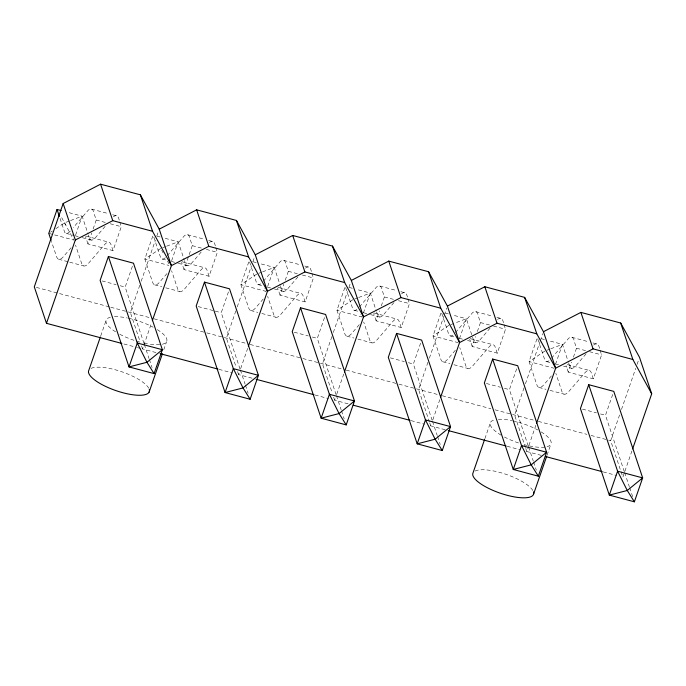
<?xml version="1.0" encoding="UTF-8"?>
<svg xmlns="http://www.w3.org/2000/svg" width="686" height="686" viewBox="0 0 686 686"><rect width="100%" height="100%" fill="white"/><g stroke="black" fill="none" stroke-linecap="round" stroke-linejoin="round"><path stroke-width="0.51" stroke-dasharray="3.43 2.57" d="M75.571 235.092L82.123 216.159L68.086 212.411M119.707 221.972L121.293 226.706L113.01 250.613L87.945 243.924L91.735 232.966M93.116 228.978L96.22 220.017L94.325 214.332A43.501 9.527 -75.1 0 0 92.121 209.384L91.581 209.11A43.501 9.527 -75.1 0 0 88.271 210.173L73.222 227.658M100.722 335.943L106.313 319.787M144 343.429L125.186 287.082L132.775 265.165M152.772 236.104L144.84 259.016L152.524 282.04A42.824 9.372 -75.1 0 0 155.31 284.982L155.928 284.913A42.824 9.372 -75.1 0 0 159.546 282.212L167.161 273.371M139.79 285.265L130.357 312.49L140.167 341.868M141.187 281.226L155.413 240.143M156.794 236.147L158.526 231.156M171.637 260.731L178.189 241.798L164.151 238.051M155.962 352.544L142.542 348.96L151.615 322.737M215.773 247.612L217.351 252.345L209.067 276.261L184.002 269.564L188.83 255.621M189.173 254.617L192.286 245.657L190.382 239.98A43.501 9.527 -75.1 0 0 188.178 235.024L187.638 234.749A43.501 9.527 -75.1 0 0 184.337 235.812L167.23 255.681M163.782 349.749L166.587 341.662M240.057 369.068L221.244 312.73L228.841 290.804M235.847 310.904L226.423 338.129L236.233 367.507M237.245 306.874L251.47 265.782M252.86 261.795L254.583 256.796M267.694 286.371L274.246 267.437L260.208 263.69M252.028 378.183L238.599 374.599L239.294 372.584M240.692 368.545L247.68 348.385M311.83 273.251L313.408 277.984L305.133 301.9L280.06 295.203L283.858 284.244M285.239 280.265L288.343 271.296L286.448 265.619A43.501 9.527 -75.1 0 0 284.244 260.663L283.704 260.388A43.501 9.527 -75.1 0 0 280.394 261.452L263.295 281.32M336.123 394.707L317.309 338.37L324.898 316.452M331.913 336.543L322.48 363.769L332.29 393.147M333.31 332.513L347.536 291.421M348.917 287.434L350.649 282.435M363.409 313.005L370.311 293.076L356.274 289.329M348.085 403.822L334.657 400.238L335.36 398.223M336.757 394.193L343.737 374.024M407.896 298.89L409.473 303.624L401.19 327.539L376.125 320.842L379.572 310.887M381.296 305.905L384.409 296.935L382.505 291.258A43.501 9.527 -75.1 0 0 380.301 286.302L379.761 286.028A43.501 9.527 -75.1 0 0 376.46 287.091L359.353 306.959M432.18 420.346L413.366 364.009L420.964 342.091M427.97 362.182L418.546 389.408L429.367 421.83M429.367 358.152L443.945 316.066M444.288 315.071L446.706 308.074M459.474 338.644L466.369 318.716L452.331 314.968M445.18 429.736L430.722 425.877L431.417 423.862M432.815 419.832L439.803 399.664M503.953 324.529L505.531 329.263L497.256 353.179L472.182 346.481L475.638 336.526M477.362 331.544L480.466 322.574L478.571 316.898A43.501 9.527 -75.1 0 0 476.358 311.941L475.827 311.667A43.501 9.527 -75.1 0 0 472.517 312.73L455.418 332.599M484.882 438.671L490.481 422.507M528.246 445.986L509.432 389.648L517.021 367.73M524.035 387.822L514.603 415.047L525.433 447.469M525.433 383.791L540.002 341.705M540.345 340.71L542.772 333.713M555.531 364.283L562.434 344.355L548.397 340.608M541.245 455.375L526.779 451.517L528.529 446.475M528.88 445.471L535.86 425.303M600.018 350.169L601.596 354.902L593.313 378.818L568.248 372.121L571.695 362.165M573.419 357.183L576.523 348.214L574.628 342.537A43.501 9.527 -75.1 0 0 572.424 337.581L571.884 337.306A43.501 9.527 -75.1 0 0 568.583 338.37L551.475 358.238M547.068 455.17L550.909 444.056M624.303 471.625L605.489 415.287L613.078 393.37M631.926 450.942L622.845 477.156L610.669 440.686L620.093 413.461M621.49 409.431L635.716 368.348M637.105 364.352L638.829 359.353M71.095 247.732L63.481 256.573A42.824 9.372 -75.1 0 1 59.871 259.274L59.245 259.342A42.824 9.372 -75.1 0 1 56.466 256.401L51.45 241.386M105.129 226.397L95.551 237.528A40.054 8.772 -75.1 0 1 89.729 238.942L88.408 234.981M201.195 252.036L191.617 263.167A40.054 8.772 -75.1 0 1 185.795 264.582L184.474 260.62M263.218 299.01L255.604 307.86A42.824 9.372 -75.1 0 1 251.985 310.552L251.368 310.621A42.824 9.372 -75.1 0 1 248.589 307.68L240.897 284.656L249.181 260.749L256.787 283.524A40.054 8.772 -75.1 0 0 261.417 283.344M297.938 276.887L287.674 288.806A40.054 8.772 -75.1 0 1 281.852 290.221L280.531 286.259M359.275 324.65L351.669 333.499A42.824 9.372 -75.1 0 1 348.051 336.191L347.433 336.26A42.824 9.372 -75.1 0 1 344.646 333.319L336.963 310.295L345.238 286.388L352.853 309.172A40.054 8.772 -75.1 0 0 357.475 308.983M394.004 302.526L383.74 314.445A40.054 8.772 -75.1 0 1 377.917 315.86L376.597 311.898M455.341 350.289L447.726 359.138A42.824 9.372 -75.1 0 1 444.108 361.831L443.49 361.899A42.824 9.372 -75.1 0 1 440.712 358.958L433.02 335.934L441.304 312.027L448.91 334.811A40.054 8.772 -75.1 0 0 453.54 334.622M490.061 328.165L479.797 340.085A40.054 8.772 -75.1 0 1 473.975 341.499L466.369 318.716L454.741 323.132M551.398 375.928L543.784 384.777A42.824 9.372 -75.1 0 1 540.174 387.47L539.556 387.539A42.824 9.372 -75.1 0 1 536.769 384.597L529.086 361.573L537.361 337.666L544.967 360.45A40.054 8.772 -75.1 0 0 549.597 360.261M586.118 353.805L575.863 365.724A40.054 8.772 -75.1 0 1 570.04 367.139L568.72 363.177M50.55 232.202L52.316 231.028M55.849 228.67L64.681 222.787L69.526 220.943M160.738 248.426L144.84 259.016L168.902 265.439M256.804 274.066L240.897 284.656L265.971 291.353L264.522 288.617M352.861 299.705L336.963 310.295L362.028 316.992L360.579 314.257M448.927 325.344L433.02 335.934L458.094 342.631M544.984 350.983L529.086 361.573L554.151 368.271M70.495 220.575L82.123 216.159L88.082 233.986M162.676 247.689L165.583 246.583M166.552 246.214L178.189 241.798L184.14 259.625M258.742 273.328L261.649 272.222M262.618 271.853L274.246 267.437L280.205 285.265M354.799 298.967L357.706 297.861M358.675 297.492L370.311 293.076L376.262 310.904M450.865 324.607L453.772 323.5M546.922 350.246L549.829 349.14M550.798 348.771L562.434 344.355L568.385 362.182M91.581 209.11L108.628 213.663M112.633 214.727L117.186 216.073A43.501 9.527 -75.1 0 1 119.39 221.029M187.638 234.749L204.685 239.303M208.698 240.366L213.243 241.712A43.501 9.527 -75.1 0 1 215.455 246.668M283.704 260.388L300.751 264.942M304.755 266.014L309.309 267.351A43.501 9.527 -75.1 0 1 311.513 272.308M379.761 286.028L396.808 290.581M400.821 291.653L405.366 292.991A43.501 9.527 -75.1 0 1 407.578 297.947M475.827 311.667L492.874 316.22M496.878 317.292L501.432 318.63A43.501 9.527 -75.1 0 1 503.635 323.586M571.884 337.306L588.931 341.86M592.944 342.931L597.489 344.278A43.501 9.527 -75.1 0 1 599.701 349.225M157.128 236.181L160.138 236.979M253.194 261.82L256.204 262.618M349.251 287.46L352.261 288.257M445.317 313.099L448.318 313.896M541.374 338.738L544.384 339.536M96.22 220.017L105.25 222.427M110.257 223.765L121.293 226.706M192.286 245.657L201.307 248.066M206.323 249.404L217.351 252.345M288.343 271.296L297.364 273.705M302.38 275.043L313.408 277.984M384.409 296.935L393.43 299.345M398.446 300.682L409.473 303.624M480.466 322.574L489.487 324.984M493.5 326.056L505.531 329.263M576.523 348.214L585.552 350.623M589.566 351.695L601.596 354.902M85.964 236.087L109.023 242.244M182.022 261.726L205.088 267.883M278.087 287.374L301.145 293.522M374.144 313.013L397.211 319.161M470.21 338.652L493.268 344.801M567.271 364.558L589.334 370.449M66.208 233.386L74.234 235.53M75.228 235.795L78.238 236.601M82.251 237.665L91.272 240.074M162.265 259.025L167.281 260.363M171.294 261.435L177.314 263.038M178.309 263.304L187.338 265.714M258.33 284.664L263.347 286.002M267.351 287.074L273.371 288.677M274.374 288.943L283.395 291.353M354.388 310.304L359.404 311.641M363.417 312.713L369.428 314.317M370.431 314.591L379.461 316.992M450.453 335.943L455.47 337.28M459.474 338.352L462.484 339.158M467.5 340.496L475.518 342.631M546.51 361.582L551.527 362.92M555.54 363.992L558.55 364.798M563.558 366.135L571.584 368.279M48.775 233.377L73.848 240.066L61.123 216.57M58.67 259.248L68.694 261.923M69.698 262.189L83.735 265.936M154.736 284.887L161.75 286.757M165.763 287.828L179.801 291.576M250.793 310.526L257.816 312.396M261.82 313.468L275.858 317.215M346.85 336.166L353.873 338.035M357.886 339.107L371.923 342.854M442.916 361.805L449.93 363.674M453.943 364.746L467.981 368.493M538.973 387.444L545.996 389.314M550.009 390.385L564.046 394.133M102.12 280.934L116.166 284.681M120.17 285.745L125.186 287.082M198.185 306.573L214.229 310.852M215.233 311.118L221.244 312.73M294.243 332.213L308.288 335.96M312.293 337.023L317.309 338.37M390.308 357.852L404.346 361.599M408.359 362.671L413.366 364.009M486.365 383.491L500.403 387.238M504.416 388.31L509.432 389.648M582.431 409.13L596.468 412.878M600.482 413.95L605.489 415.287M36.367 287.4L109.7 306.976M110.738 307.251L127.262 311.667M128.299 311.941L149.985 317.729M154.118 318.827L205.766 332.616M206.795 332.89L223.327 337.306M224.356 337.581L246.051 343.369M250.176 344.475L301.823 358.255M302.86 358.529L319.384 362.945M320.422 363.22L342.108 369.008M346.241 370.114L397.889 383.894M398.918 384.169L415.45 388.585M416.479 388.859L438.174 394.647M442.298 395.753L490.85 408.71M494.983 409.808L511.507 414.224M512.536 414.498L534.231 420.286M538.364 421.393L586.907 434.349M591.04 435.447L607.564 439.863M608.602 440.138L610.669 440.686M123.943 343.995L136.343 347.305M137.371 347.579L140.476 348.411M218.971 369.36L232.4 372.944M315.037 394.999L328.465 398.583M411.094 420.638L424.523 424.222M507.16 446.277L520.588 449.862M603.217 471.917L616.645 475.501M161.707 250.244L163.157 252.971M167.495 261.16L168.945 263.887M593.313 378.818L591.418 373.133A40.543 8.875 -75.1 0 0 584.781 372.97L568.857 391.466A42.824 9.372 -75.1 0 1 565.238 394.167L564.621 394.227A42.824 9.372 -75.1 0 1 561.843 391.294L555.823 373.27M624.637 472.628L629.345 486.717M629.679 487.72L633.041 497.779M568.248 372.121L566.353 366.444A40.543 8.875 -75.1 0 0 566.027 365.612M497.256 353.179L495.361 347.493A40.543 8.875 -75.1 0 0 488.715 347.33L472.791 365.827A42.824 9.372 -75.1 0 1 469.181 368.528L468.564 368.588A42.824 9.372 -75.1 0 1 465.777 365.655L459.766 347.63M528.58 446.989L533.279 461.078M533.614 462.081L536.306 470.133M525.768 448.481L526.779 451.517M472.182 346.481L470.287 340.805A40.543 8.875 -75.1 0 0 469.593 339.287M401.19 327.539L399.295 321.854A40.543 8.875 -75.1 0 0 392.658 321.691L376.734 340.187A42.824 9.372 -75.1 0 1 373.115 342.88L372.498 342.949A42.824 9.372 -75.1 0 1 369.72 340.007L363.7 321.991M432.514 421.35L437.222 435.439M437.557 436.442L440.24 444.494M429.71 422.842L430.722 425.877M376.125 320.842L374.23 315.166A40.543 8.875 -75.1 0 0 373.527 313.648M305.133 301.9L303.238 296.215A40.543 8.875 -75.1 0 0 296.592 296.052L280.668 314.548A42.824 9.372 -75.1 0 1 277.058 317.241L276.441 317.309A42.824 9.372 -75.1 0 1 273.654 314.368L267.643 296.352M336.457 395.711L341.156 409.799M341.499 410.803L344.183 418.854M333.645 397.203L334.657 400.238M280.06 295.203L278.164 289.526A40.543 8.875 -75.1 0 0 277.47 288.009M209.067 276.261L207.172 270.576A40.543 8.875 -75.1 0 0 200.535 270.413L184.611 288.909A42.824 9.372 -75.1 0 1 180.993 291.601L180.375 291.67A42.824 9.372 -75.1 0 1 177.597 288.729L171.577 270.713M240.392 370.071L245.099 384.16M245.434 385.163L248.118 393.215M237.588 371.563L238.599 374.599M184.002 269.564L182.107 263.887A40.543 8.875 -75.1 0 0 181.404 262.369M153.784 237.09L160.73 257.885A40.054 8.772 -75.1 0 0 165.352 257.704M113.01 250.613L111.115 244.936A40.543 8.875 -75.1 0 0 104.469 244.773L88.545 263.27A42.824 9.372 -75.1 0 1 84.935 265.962L84.318 266.031A42.824 9.372 -75.1 0 1 81.531 263.09L75.52 245.074M144.334 344.432L149.034 358.521M149.376 359.524L152.06 367.576M141.522 345.924L142.542 348.96M87.945 243.924L86.042 238.248A40.543 8.875 -75.1 0 0 85.347 236.73M64.681 222.787L65.384 224.905M60.034 218.38L64.664 232.245A40.054 8.772 -75.1 0 0 70.487 230.839M157.291 329.614A32.096 9.861 19.1 0 1 148.502 343.995M147.456 343.815A32.096 9.861 19.1 0 1 141.685 342.571M139.721 342.057A32.096 9.861 19.1 0 1 119.733 334.228M115.608 331.835A32.096 9.861 19.1 0 1 110.403 317.249M114.451 316.718A32.096 9.861 19.1 0 1 127.322 317.987M128.282 318.193A32.096 9.861 19.1 0 1 153.167 327.222M541.117 431.906A32.096 9.861 19.1 0 1 545.962 446.929M544.804 447.118A32.096 9.861 19.1 0 1 524.533 444.768M518.547 442.967A32.096 9.861 19.1 0 1 504.459 437.033M501.132 435.181A32.096 9.861 19.1 0 1 494.357 419.883M498.302 419.292A32.096 9.861 19.1 0 1 511.979 420.629M512.939 420.844A32.096 9.861 19.1 0 1 537.764 429.976M91.067 368.382A32.096 9.861 19.1 0 1 122.665 372.069A32.096 9.861 19.1 0 1 149.008 388.765M475.089 471.05A32.096 9.861 19.1 0 1 506.345 474.438A32.096 9.861 19.1 0 1 533.151 491.099M113.344 216.862A43.501 9.527 -75.1 0 1 116.646 215.798M209.401 242.501A43.501 9.527 -75.1 0 1 212.711 241.438M305.467 268.14A43.501 9.527 -75.1 0 1 308.769 267.077M401.524 293.78A43.501 9.527 -75.1 0 1 404.834 292.716M497.59 319.419A43.501 9.527 -75.1 0 1 500.891 318.355M593.647 345.058A43.501 9.527 -75.1 0 1 596.957 344.003"/><path stroke-width="1.03" d="M61.071 210.542L57.058 209.47L48.775 233.377L51.116 240.383M152.318 320.722L171.397 265.628L159.221 229.158L140.373 194.815L100.585 184.191L63.155 203.519L34.3 286.851L46.477 323.32L121.876 343.446M46.477 323.32L75.331 239.989L63.155 203.519M108.397 256.487L100.122 280.394L129.011 366.916L154.076 373.604L162.359 349.697L133.47 263.175L108.397 256.487L137.286 343.009L146.958 362.294L154.076 373.604M100.37 336.955L88.828 370.286A32.096 9.861 19.1 0 0 118.241 391.38A32.096 9.861 19.1 0 0 149.282 389.519M149.094 392.169L162.385 353.787M204.462 282.126L196.179 306.033L225.068 392.555L250.141 399.252L258.416 375.336L229.527 288.815L204.462 282.126L233.351 368.648L243.024 387.933L250.141 399.252M248.375 346.361L267.454 291.267L255.278 254.798L236.438 220.455L196.642 209.83L159.221 229.158M300.519 307.765L292.245 331.672L321.134 418.194L346.198 424.891L354.482 400.976L325.593 314.454L300.519 307.765L329.409 394.287L339.081 413.572L346.198 424.891M344.441 372.001L363.52 316.906L351.343 280.437L332.496 246.094L292.708 235.47L255.278 254.798M396.585 333.405L388.302 357.312L417.191 443.833L442.256 450.531L450.539 426.615L421.65 340.093L396.585 333.405L425.474 419.926L435.138 439.212L442.256 450.531M440.498 397.64L459.577 342.546L447.401 306.076L428.561 271.733L388.765 261.109L351.343 280.437M492.642 359.044L484.359 382.951L513.257 469.473L538.321 476.17L546.605 452.254L517.707 365.732L492.642 359.044L521.532 445.566L531.204 464.851L538.321 476.17M484.53 439.683L472.988 473.014A32.096 9.861 19.1 0 0 503.061 494.117A32.096 9.861 19.1 0 0 533.459 491.862M536.563 423.279L555.643 368.185L543.458 331.715L524.619 297.372L484.831 286.748L447.401 306.076M533.425 494.563L546.716 456.181M588.708 384.683L580.425 408.59L609.314 495.112L634.379 501.809L642.662 477.893L613.773 391.372L588.708 384.683L617.597 471.205L627.261 490.49L634.379 501.809M632.621 448.927L651.7 393.824L639.524 357.355L620.684 323.012L580.888 312.396L543.458 331.715M75.331 239.989L112.761 220.66L152.549 231.285L171.397 265.628L208.818 246.3L248.615 256.924L267.454 291.267L304.884 271.939L344.672 282.563L363.52 316.906L400.941 297.578L440.738 308.203L459.577 342.546L497.007 323.217L536.795 333.842L555.643 368.185L593.064 348.865L632.861 359.481L651.7 393.824M160.095 353.65L217.942 369.085M256.161 379.289L313.999 394.724M353.256 405.203L410.065 420.364M448.284 430.568L506.122 446.003M545.379 456.482L602.188 471.642M620.684 323.012L632.861 359.481M580.888 312.396L593.064 348.865M524.619 297.372L536.795 333.842M484.831 286.748L497.007 323.217M428.561 271.733L440.738 308.203M388.765 261.109L400.941 297.578M332.496 246.094L344.672 282.563M292.708 235.47L304.884 271.939M236.438 220.455L248.615 256.924M196.642 209.83L208.818 246.3M140.373 194.815L152.549 231.285M100.585 184.191L112.761 220.66M57.058 209.47L59.373 216.399M137.286 343.009L129.011 366.916L146.958 362.294L162.359 349.697L137.286 343.009M233.351 368.648L225.068 392.555L243.024 387.933L258.416 375.336L233.351 368.648M329.409 394.287L321.134 418.194L339.081 413.572L354.482 400.976L329.409 394.287M425.474 419.926L417.191 443.833L435.138 439.212L450.539 426.615L425.474 419.926M521.532 445.566L513.257 469.473L531.204 464.851L546.605 452.254L521.532 445.566M617.597 471.205L609.314 495.112L627.261 490.49L642.662 477.893L617.597 471.205"/></g></svg>
